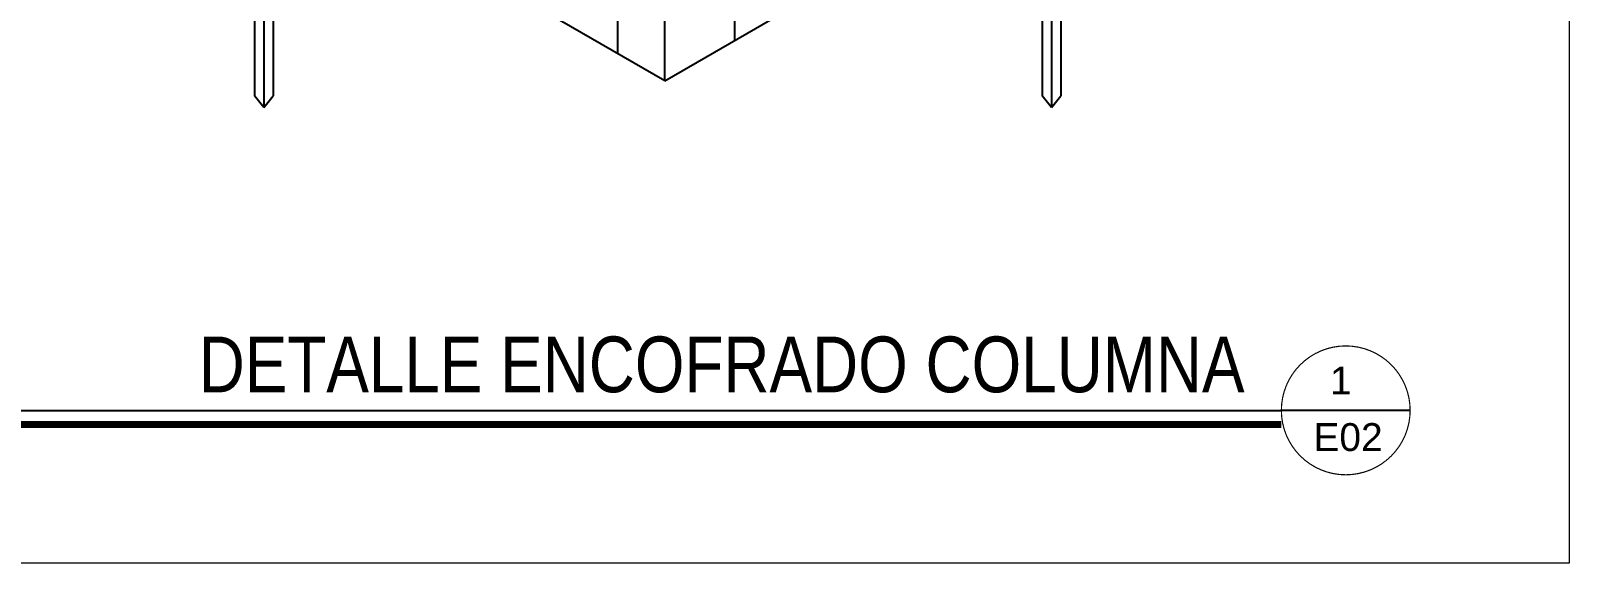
# Model space of a CAD drawing. Header units: feet. Extents: x 317 to 512, y -141 to 162.
# Drawn here: x 400.94 to 409.89, y -113.83 to -110.73 of the extents above; entities that cross this region are included whole.
import ezdxf

# ---------------------------------------------------------------- set-up
doc = ezdxf.new("R2010")
doc.units = ezdxf.units.FT
doc.header["$MEASUREMENT"] = 0
doc.linetypes.add('ACAD_ISO02W100', pattern=[15, 12, -3])
for name, color, linetype, lineweight in [('2-Detalles', 253, 'Continuous', 9), ('6-Textos', 7, 'Continuous', 20), ('Dimension', 7, 'Continuous', 5)]:
    doc.layers.add(name, color=color, linetype=linetype, lineweight=lineweight)
doc.layers.add('TEXTO', color=2, linetype='Continuous')
doc.styles.add('ARIAL', font='arial.ttf', dxfattribs={"height": 0.115})

msp = doc.modelspace()

# ---------------------------------------------------------------- linework, layer by layer
at = {"color": 1}
for p, q in [((404.62708, -111.0257, 0.74031), (404.62708, -107.98522, 0.74031)), ((404.35513, -110.86869, 0.74031), (404.35513, -108.02447, 0.74031)), ((405.03501, -110.79018, 0.74031), (405.03501, -109.21247, 0.74031)), ((404.62708, -111.0257, 0.74031), (406.68785, -109.83591, 0.74031)), ((404.62708, -111.0257, 0.74031), (402.88758, -110.02139, 0.74031))]:
    msp.add_line(p, q, dxfattribs=at)
at = {"color": 7}
for p, q in [((402.2406, -110.39481, 0.74031), (402.2406, -111.11289, 0.74031)), ((402.34938, -110.39481, 0.74031), (402.34938, -111.11289, 0.74031)), ((406.82293, -110.39481, 0.74031), (406.82293, -111.11289, 0.74031)), ((406.93171, -110.39481, 0.74031), (406.93171, -111.11289, 0.74031)), ((402.29499, -110.42621, 0.74031), (402.29499, -111.18088, 0.74031)), ((406.87732, -110.42621, 0.74031), (406.87732, -111.18088, 0.74031)), ((402.29499, -111.18088, 0.74031), (402.2406, -111.11289, 0.74031)), ((402.29499, -111.18088, 0.74031), (402.34938, -111.11289, 0.74031)), ((406.87732, -111.18088, 0.74031), (406.82293, -111.11289, 0.74031)), ((406.87732, -111.18088, 0.74031), (406.93171, -111.11289, 0.74031))]:
    msp.add_line(p, q, dxfattribs=at)
at = {"layer": '2-Detalles', "color": 253, "lineweight": 20}
msp.add_lwpolyline([(390.52472, -101.6803), (409.88766, -101.6803), (409.88766, -113.82889), (390.52472, -113.82889)], close=True, dxfattribs=at)
at = {"layer": 'TEXTO', "color": 2, "const_width": 0.00691, "elevation": -103.08892}
msp.add_lwpolyline([(408.96245, -112.94067, -1), (408.2135, -112.94067, -1)], format="xyb", close=True, dxfattribs=at)
at = {"layer": 'TEXTO', "color": 2, "linetype": 'Continuous', "const_width": 0.04134, "elevation": -103.08892}
msp.add_lwpolyline([(396.50471, -113.02335), (408.2135, -113.02335)], dxfattribs=at)
at = {"layer": 'TEXTO', "color": 2, "linetype": 'Continuous', "elevation": -103.08892}
msp.add_lwpolyline([(396.50471, -112.94067), (408.2135, -112.94067)], dxfattribs=at)
at = {"layer": 'TEXTO', "color": 2, "const_width": 0.01257, "elevation": -103.08892}
msp.add_lwpolyline([(408.96245, -112.94067), (408.2135, -112.94067)], dxfattribs=at)

# ---------------------------------------------------------------- texts
at = {"layer": '6-Textos', "linetype": 'ACAD_ISO02W100', "lineweight": 20, "char_height": 0.162, "attachment_point": 5, "style": 'ARIAL'}
for s, insert in [('1', (408.55937, -112.76709, -115.4363)), ('E02', (408.60131, -113.09706, -115.4363))]:
    msp.add_mtext(s, dxfattribs=dict(at, insert=insert))
at = {"layer": 'Dimension', "color": 32, "linetype": 'Continuous', "lineweight": 5, "insert": (404.95831, -112.67585, 12.13944), "char_height": 0.324, "attachment_point": 5, "style": 'ARIAL'}
msp.add_mtext('{\\fArial Narrow|b0|i0|c0|p34;DETALLE ENCOFRADO COLUMNA }', dxfattribs=at)

doc.saveas('drawing.dxf')
